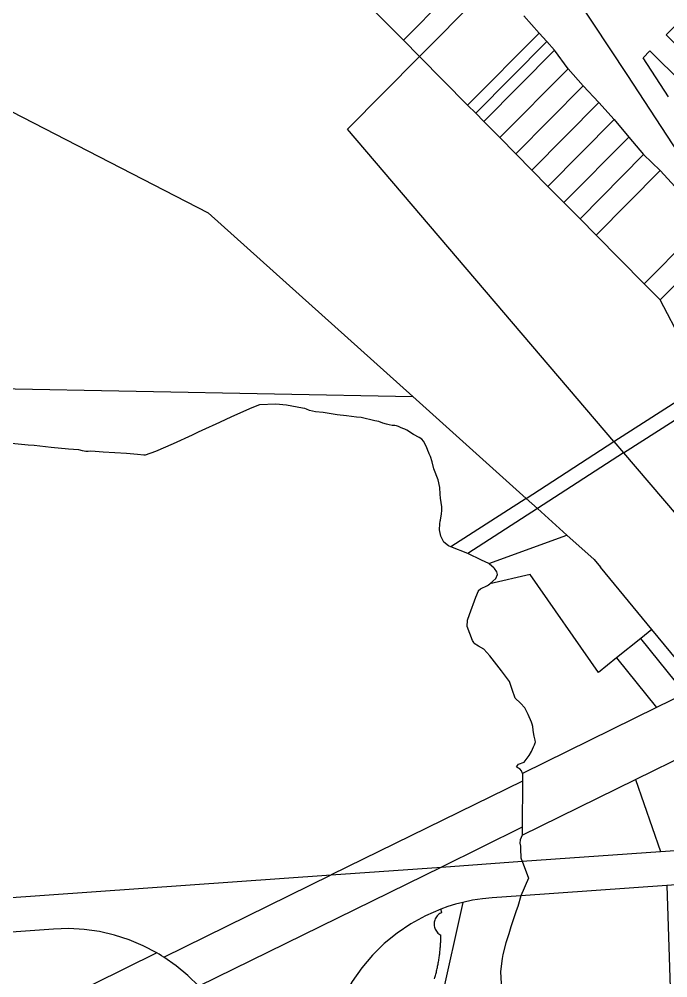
# Model space of a CAD drawing. Header units: inches. Extents: x 486468 to 494399, y 5455955 to 5460553.
# Drawn here: x 489399 to 489970, y 5457839 to 5458682 of the extents above; entities that cross this region are included whole.
import ezdxf

# ---------------------------------------------------------------- set-up
doc = ezdxf.new("R2010")
doc.units = ezdxf.units.IN
doc.header["$MEASUREMENT"] = 0
doc.layers.add('ParcelLines', color=10, linetype='Continuous')

msp = doc.modelspace()

# ---------------------------------------------------------------- linework, layer by layer
at = {"layer": 'ParcelLines', "color": 1}
for p, q in [((489854.671, 5458753.708), (489934.018, 5458633.759)), ((489801.474, 5458728.557), (489737.288, 5458663.818)), ((489751.437, 5458649.518), (489815.323, 5458713.958)), ((489737.288, 5458663.818), (489708.969, 5458692.397)), ((489968.665, 5458668.708), (489996.812, 5458697.058)), ((489856.822, 5458670.158), (489843.372, 5458685.158)), ((489793.885, 5458606.668), (489856.822, 5458670.158)), ((489863.562, 5458662.648), (489856.822, 5458670.158)), ((489751.437, 5458649.518), (489737.288, 5458663.818)), ((489863.562, 5458662.648), (489800.974, 5458599.509)), ((489870.272, 5458655.159), (489863.562, 5458662.648)), ((489688.088, 5458585.618), (489751.437, 5458649.518)), ((489793.885, 5458606.668), (489751.437, 5458649.518)), ((489808.033, 5458592.369), (489870.272, 5458655.159)), ((489882.321, 5458638.759), (489870.272, 5458655.159)), ((489948.517, 5458648.359), (489954.516, 5458654.459)), ((489954.516, 5458654.459), (489983.065, 5458626.109)), ((489970.966, 5458613.96), (489948.517, 5458648.359)), ((489882.321, 5458638.759), (489822.163, 5458578.099)), ((489895.771, 5458623.759), (489882.321, 5458638.759)), ((489934.018, 5458633.759), (490023.915, 5458496.064)), ((489895.771, 5458623.759), (489836.322, 5458563.809)), ((489895.771, 5458623.759), (489909.519, 5458609.059)), ((489850.482, 5458549.52), (489909.519, 5458609.059)), ((489909.519, 5458609.059), (489922.869, 5458593.96)), ((489382.375, 5458606.207), (489565.377, 5458512.056)), ((489800.974, 5458599.509), (489793.885, 5458606.668)), ((489808.033, 5458592.369), (489800.974, 5458599.509)), ((489822.163, 5458578.099), (489808.033, 5458592.369)), ((489864.631, 5458535.221), (489922.869, 5458593.96)), ((489922.869, 5458593.96), (489935.969, 5458578.611)), ((489922.817, 5458310.564), (489688.088, 5458585.618)), ((489836.322, 5458563.809), (489822.163, 5458578.099)), ((489935.969, 5458578.611), (489878.761, 5458520.951)), ((489935.969, 5458578.611), (489948.917, 5458563.161)), ((489850.482, 5458549.52), (489836.322, 5458563.809)), ((489892.92, 5458506.661), (489948.917, 5458563.161)), ((489948.917, 5458563.161), (489963.367, 5458549.212)), ((489864.631, 5458535.221), (489850.482, 5458549.52)), ((489963.367, 5458549.212), (489907.05, 5458492.392)), ((489963.367, 5458549.212), (490004.166, 5458504.713)), ((489878.761, 5458520.951), (489864.631, 5458535.221)), ((489892.92, 5458506.661), (489878.761, 5458520.951)), ((489565.377, 5458512.056), (489745.572, 5458350.209)), ((489907.05, 5458492.392), (489892.92, 5458506.661)), ((490004.166, 5458504.713), (489949.468, 5458449.563)), ((489949.468, 5458449.563), (489907.05, 5458492.392)), ((489963.618, 5458435.264), (490016.415, 5458488.464)), ((489949.468, 5458449.563), (489963.618, 5458435.264)), ((489983.099, 5458397.805), (489963.618, 5458435.264)), ((489375.019, 5458357.554), (489745.572, 5458350.209)), ((489922.817, 5458310.564), (490001.959, 5458361.54)), ((489745.572, 5458350.209), (489845.362, 5458260.674)), ((489931.329, 5458300.59), (490007.98, 5458349.962)), ((489610.673, 5458343.006), (489603.672, 5458340.356)), ((489845.362, 5458260.674), (489922.817, 5458310.564)), ((489922.817, 5458310.564), (489931.329, 5458300.59)), ((489931.329, 5458300.59), (489855.39, 5458251.676)), ((489931.329, 5458300.59), (490074.624, 5458132.677)), ((489845.362, 5458260.674), (489778.993, 5458217.925)), ((489845.362, 5458260.674), (489855.39, 5458251.676)), ((489855.39, 5458251.676), (489794.062, 5458212.174)), ((489855.39, 5458251.676), (489881.37, 5458228.366)), ((489812.52, 5458203.313), (489881.37, 5458228.366)), ((489881.37, 5458228.366), (489905.27, 5458206.918)), ((489794.062, 5458212.174), (489778.993, 5458217.925)), ((489905.27, 5458206.918), (489910.87, 5458200.118)), ((489956.221, 5458145.121), (489910.87, 5458200.118)), ((489848.97, 5458193.715), (489813.37, 5458185.363)), ((489909.22, 5458107.42), (489848.97, 5458193.715)), ((489956.221, 5458145.121), (489946.561, 5458137.381)), ((489992.662, 5458100.934), (489956.221, 5458145.121)), ((489946.561, 5458137.381), (489925.17, 5458120.221)), ((489985.523, 5458088.924), (489946.561, 5458137.381)), ((489925.17, 5458120.221), (489909.22, 5458107.42)), ((489925.17, 5458120.221), (489960.262, 5458076.534)), ((489985.523, 5458088.924), (489960.262, 5458076.534)), ((489960.262, 5458076.534), (489842.119, 5458018.568)), ((489941.672, 5458013.123), (490009.824, 5458046.576)), ((489842.119, 5458018.568), (489842.109, 5458011.912)), ((489842.109, 5458011.912), (489673.769, 5457929.288)), ((489842.019, 5457964.216), (489941.672, 5458013.123)), ((489842.109, 5458011.912), (489842.03, 5457971.145)), ((489842.03, 5457971.145), (489770.805, 5457936.187)), ((489842.03, 5457971.145), (489842.019, 5457964.216)), ((489963.822, 5457949.804), (490108.776, 5457960.131)), ((489841.868, 5457941.239), (489963.822, 5457949.804)), ((489770.805, 5457936.187), (489841.868, 5457941.239)), ((489841.868, 5457941.239), (489847.523, 5457926.522)), ((489770.805, 5457936.187), (489557.116, 5457831.306)), ((489673.769, 5457929.288), (489770.805, 5457936.187)), ((489364.709, 5457907.315), (489673.769, 5457929.288)), ((489526.339, 5457856.927), (489673.769, 5457929.288)), ((489847.523, 5457926.522), (489840.876, 5457910.929)), ((490105.856, 5457929.68), (489969.473, 5457919.993)), ((489969.473, 5457919.993), (489840.876, 5457910.929)), ((489840.876, 5457910.929), (489815.646, 5457909.135)), ((489789.696, 5457905.126), (489758.817, 5457767.41)), ((489771.267, 5457896.111), (489770.176, 5457899.098)), ((489429.025, 5457881.648), (489361.988, 5457876.882)), ((489520.261, 5457860.622), (489359.194, 5457781.586))]:
    msp.add_line(p, q, dxfattribs=at)
for points in [[(489986.405, 5458651.099), (489982.945, 5458654.539), (489968.665, 5458668.708)], [(489603.672, 5458340.356), (489585.992, 5458332.265), (489575.222, 5458327.356), (489559.872, 5458320.366), (489556.672, 5458318.906), (489551.141, 5458316.346), (489534.621, 5458308.655), (489519.03, 5458301.935), (489509.82, 5458298.755), (489508.809, 5458298.655), (489503.199, 5458299.355), (489503.169, 5458299.355), (489493.399, 5458300.005), (489472.769, 5458301.355), (489465.749, 5458301.805), (489461.819, 5458302.055), (489459.799, 5458301.975), (489457.519, 5458301.854), (489454.739, 5458302.504), (489451.519, 5458303.354), (489446.849, 5458303.634), (489442.369, 5458303.904), (489427.109, 5458305.514), (489412.068, 5458307.104), (489406.838, 5458307.604), (489392.018, 5458309.004)], [(489666.722, 5458336.158), (489659.812, 5458336.658), (489654.523, 5458338.057), (489651.873, 5458339.127), (489650.473, 5458339.657), (489648.583, 5458340.147), (489634.323, 5458342.607), (489624.853, 5458343.456), (489610.673, 5458343.006)], [(489764.171, 5458286.611), (489762.802, 5458292.881), (489761.172, 5458297.511), (489760.102, 5458299.971), (489759.722, 5458300.861), (489758.942, 5458302.831), (489757.722, 5458305.961), (489755.142, 5458311.031), (489753.572, 5458312.61), (489751.122, 5458314.09), (489746.322, 5458316.909), (489740.262, 5458320.639), (489738.672, 5458321.559), (489737.732, 5458321.939), (489735.372, 5458322.71), (489732.922, 5458323.85), (489731.322, 5458324.51), (489729.792, 5458324.65), (489727.522, 5458324.71), (489724.662, 5458325.24), (489722.322, 5458325.81), (489719.332, 5458326.839), (489715.621, 5458328.159), (489712.293, 5458329.009), (489700.137, 5458331.679), (489695.862, 5458332.209), (489687.222, 5458333.208), (489678.932, 5458334.298), (489666.722, 5458336.158)], [(489778.993, 5458217.925), (489777.17, 5458218.962), (489772.88, 5458222.221), (489770.22, 5458227.261), (489769.23, 5458232.911), (489769.42, 5458238.211), (489769.75, 5458240.491), (489769.92, 5458241.611), (489770.83, 5458247.151), (489771.27, 5458250.061), (489771.1, 5458253.181), (489769.87, 5458260.861), (489769.65, 5458264.221), (489769.32, 5458270.311), (489768.041, 5458277.081), (489764.171, 5458286.611)], [(489812.52, 5458203.313), (489806.12, 5458206.313), (489794.062, 5458212.174)], [(489813.37, 5458185.363), (489818.74, 5458190.244), (489820.07, 5458193.514), (489819.65, 5458196.004), (489817.57, 5458199.063), (489817, 5458199.593), (489813.18, 5458202.883), (489812.52, 5458203.313)], [(489842.119, 5458018.568), (489841.249, 5458020.748), (489839.869, 5458022.518), (489837.989, 5458023.548), (489836.969, 5458024.368), (489838.699, 5458026.708), (489843.569, 5458028.568), (489847.999, 5458034.438), (489850.069, 5458037.968), (489851.949, 5458041.878), (489852.819, 5458043.818), (489853.499, 5458045.498), (489853.669, 5458046.068), (489853.459, 5458047.858), (489852.369, 5458051.418), (489851.989, 5458054.518), (489851.719, 5458056.668), (489851.199, 5458059.838), (489850.769, 5458061.818), (489850.189, 5458063.618), (489847.319, 5458070.367), (489846.179, 5458072.777), (489844.319, 5458076.367), (489840.479, 5458080.316), (489835.669, 5458084.816), (489833.26, 5458092.476), (489830.87, 5458099.566), (489828.21, 5458103.146), (489823.82, 5458108.865), (489813.31, 5458122.035), (489808.12, 5458128.014), (489803.449, 5458130.594), (489799.669, 5458133.014), (489799.249, 5458133.674), (489798.169, 5458135.664), (489793.559, 5458147.803), (489793.719, 5458153.463), (489795.439, 5458158.524), (489801.169, 5458173.713), (489803.35, 5458179.303), (489803.47, 5458179.563), (489805.28, 5458181.093), (489811.42, 5458184.063), (489812.2, 5458184.583), (489813.37, 5458185.363)], [(489941.672, 5458013.123), (489963.822, 5457949.824), (489963.822, 5457949.804)], [(489842.019, 5457964.216), (489840.239, 5457960.206), (489839.969, 5457957.216), (489840.349, 5457954.476), (489840.469, 5457953.216), (489840.519, 5457951.346), (489840.569, 5457949.216), (489840.619, 5457947.276), (489840.719, 5457944.216), (489840.909, 5457943.296), (489841.868, 5457941.239)], [(489969.473, 5457919.993), (489969.473, 5457919.973), (489973.871, 5457784.82)], [(489815.646, 5457909.135), (489806.927, 5457908.274), (489798.268, 5457906.937), (489789.696, 5457905.126)], [(489840.876, 5457910.929), (489837.969, 5457901.615), (489836.719, 5457897.765), (489832.049, 5457883.435), (489830.119, 5457877.515), (489827.689, 5457869.484), (489825.019, 5457859.214), (489824.329, 5457855.574), (489822.919, 5457844.314), (489823.679, 5457828.074)], [(489770.176, 5457899.098), (489756.775, 5457893.284), (489743.962, 5457886.27), (489731.843, 5457878.115), (489720.52, 5457868.887), (489710.087, 5457858.663), (489700.632, 5457847.528), (489692.234, 5457835.576), (489684.963, 5457822.907)], [(489789.696, 5457905.126), (489783.106, 5457903.395), (489776.595, 5457901.384), (489770.176, 5457899.098)], [(489771.267, 5457896.111), (489770.307, 5457895.691), (489769.397, 5457895.181), (489768.537, 5457894.591), (489767.737, 5457893.911), (489767.007, 5457893.161), (489766.357, 5457892.351), (489765.787, 5457891.471), (489765.297, 5457890.541), (489764.907, 5457889.581), (489764.617, 5457888.571), (489764.417, 5457887.551), (489764.317, 5457886.511), (489764.317, 5457885.461), (489764.427, 5457884.421), (489764.627, 5457883.391), (489764.927, 5457882.391), (489765.327, 5457881.431), (489765.817, 5457880.501), (489766.397, 5457879.631), (489767.057, 5457878.821), (489767.787, 5457878.071), (489768.587, 5457877.401), (489769.447, 5457876.811), (489770.367, 5457876.311)], [(489520.261, 5457860.622), (489508.233, 5457866.907), (489495.716, 5457872.147), (489482.798, 5457876.307), (489469.574, 5457879.354), (489456.139, 5457881.268), (489442.59, 5457882.035), (489429.025, 5457881.648)], [(489764.818, 5457837.861), (489765.098, 5457838.851), (489765.368, 5457839.841), (489765.638, 5457840.831), (489765.888, 5457841.821), (489766.138, 5457842.821), (489766.378, 5457843.811), (489766.618, 5457844.811), (489766.848, 5457845.811), (489767.068, 5457846.811), (489767.278, 5457847.821), (489767.488, 5457848.821), (489767.688, 5457849.831), (489767.888, 5457850.831), (489768.068, 5457851.841), (489768.248, 5457852.851), (489768.418, 5457853.861), (489768.588, 5457854.871), (489768.738, 5457855.891), (489768.888, 5457856.901), (489769.038, 5457857.921), (489769.168, 5457858.931), (489769.298, 5457859.951), (489769.418, 5457860.971), (489769.528, 5457861.991), (489769.638, 5457863.011), (489769.738, 5457864.031), (489769.828, 5457865.051), (489769.918, 5457866.071), (489769.998, 5457867.091), (489770.068, 5457868.111), (489770.128, 5457869.141), (489770.187, 5457870.161), (489770.237, 5457871.191), (489770.277, 5457872.211), (489770.307, 5457873.231), (489770.337, 5457874.261), (489770.357, 5457875.281), (489770.367, 5457876.311)], [(489526.339, 5457856.927), (489524.332, 5457858.189), (489522.306, 5457859.421), (489520.261, 5457860.622)], [(489557.116, 5457831.306), (489547.586, 5457840.697), (489537.303, 5457849.258), (489526.339, 5457856.927)]]:
    msp.add_lwpolyline(points, dxfattribs=at)

doc.saveas('drawing.dxf')
